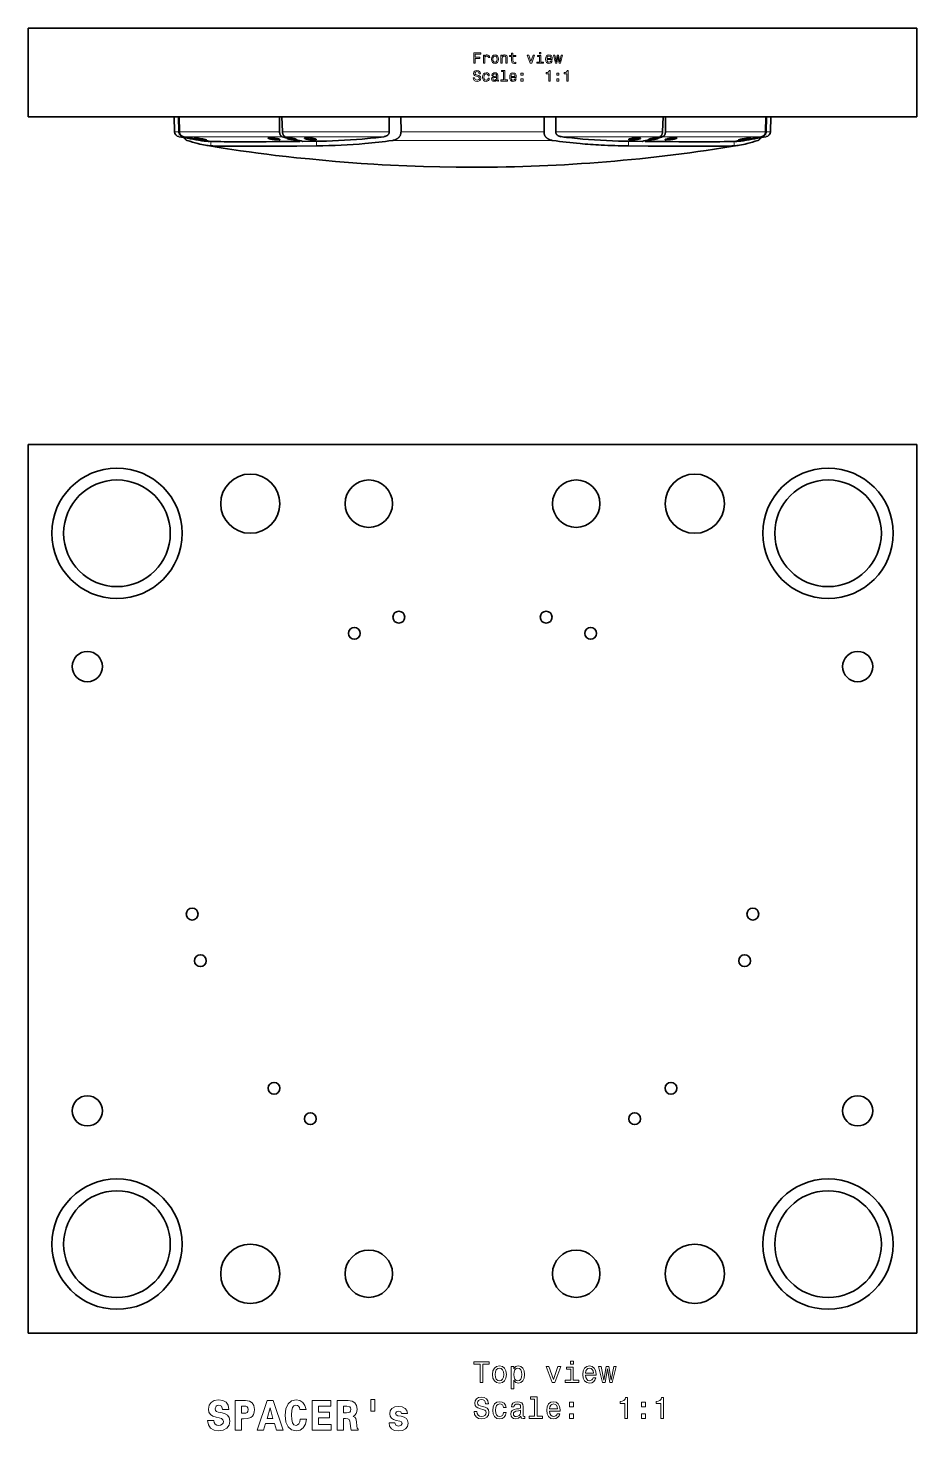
# Model space of a CAD drawing. Extents: x 138 to 926, y 210 to 761.
# Drawn here: x 137.8 to 437.8, y 219.2 to 692.8 of the extents above; entities that cross this region are included whole.
import ezdxf

# ---------------------------------------------------------------- set-up
doc = ezdxf.new("R2010")
doc.units = 0

msp = doc.modelspace()

# ---------------------------------------------------------------- linework, layer by layer
at = {"color": 7, "lineweight": 35}
for p, q in [((137.8, 692.81), (137.8, 662.81)), ((437.8, 692.81), (137.8, 692.81)), ((437.8, 662.81), (437.8, 692.81)), ((137.8, 662.81), (437.8, 662.81)), ((437.8, 552.23), (137.8, 552.23)), ((137.8, 552.23), (137.8, 252.23)), ((437.8, 252.23), (437.8, 552.23)), ((437.8, 252.23), (137.8, 252.23))]:
    msp.add_line(p, q, dxfattribs=at)
at = {"color": 7, "lineweight": 35, "ltscale": 0.126095}
for p, q in [((187.26, 657.77), (187.13, 662.81)), ((388.33, 657.77), (388.46, 662.81))]:
    msp.add_line(p, q, dxfattribs=at)
at = {"color": 7, "lineweight": 35, "ltscale": 0.12608}
for p, q in [((188.68, 657.77), (188.58, 662.81)), ((386.91, 657.77), (387.01, 662.81))]:
    msp.add_line(p, q, dxfattribs=at)
at = {"color": 7, "lineweight": 35, "ltscale": 0.12611}
for p, q in [((188.9, 657.77), (188.75, 662.81)), ((386.69, 657.77), (386.84, 662.81))]:
    msp.add_line(p, q, dxfattribs=at)
at = {"color": 7, "lineweight": 35, "ltscale": 0.126052}
for p, q in [((222.69, 657.77), (222.71, 662.81)), ((352.9, 657.77), (352.88, 662.81))]:
    msp.add_line(p, q, dxfattribs=at)
at = {"color": 7, "lineweight": 35, "ltscale": 0.126138}
for p, q in [((223.66, 657.77), (223.47, 662.81)), ((351.93, 657.77), (352.12, 662.81))]:
    msp.add_line(p, q, dxfattribs=at)
at = {"color": 7, "lineweight": 35, "ltscale": 0.126064}
for p, q in [((259.65, 662.81), (259.72, 657.77)), ((315.94, 662.81), (315.87, 657.77))]:
    msp.add_line(p, q, dxfattribs=at)
at = {"color": 7, "lineweight": 35, "ltscale": 0.126915}
for p, q in [((263.59, 662.81), (263.67, 657.74)), ((312, 662.81), (311.93, 657.74))]:
    msp.add_line(p, q, dxfattribs=at)
at = {"color": 7, "lineweight": 13, "ltscale": 0.035487}
for p, q in [((188.68, 657.77), (187.26, 657.77)), ((388.33, 657.77), (386.91, 657.77))]:
    msp.add_line(p, q, dxfattribs=at)
at = {"color": 7, "lineweight": 13, "ltscale": 0.034782}
for p, q in [((190.05, 656.14), (188.66, 656.14)), ((386.93, 656.14), (385.54, 656.14))]:
    msp.add_line(p, q, dxfattribs=at)
at = {"color": 7, "lineweight": 13, "ltscale": 0.295739}
msp.add_line((200.73, 657.77), (188.9, 657.77), dxfattribs=at)
at = {"color": 7, "lineweight": 13, "ltscale": 0.291412}
for p, q in [((201.94, 656.14), (190.28, 656.14)), ((385.31, 656.14), (373.65, 656.14))]:
    msp.add_line(p, q, dxfattribs=at)
at = {"color": 7, "lineweight": 35, "ltscale": 0.001085}
for p, q in [((192.7, 655.66), (192.7, 655.7)), ((382.89, 655.66), (382.89, 655.7))]:
    msp.add_line(p, q, dxfattribs=at)
at = {"color": 7, "lineweight": 35, "ltscale": 0.001428}
msp.add_line((195.53, 655.15), (195.53, 655.21), dxfattribs=at)
at = {"color": 7, "lineweight": 35, "ltscale": 0.001055}
for p, q in [((199.09, 654.58), (199.09, 654.54)), ((376.51, 654.58), (376.5, 654.54))]:
    msp.add_line(p, q, dxfattribs=at)
at = {"color": 7, "lineweight": 13, "ltscale": 0.037267}
for p, q in [((199.47, 654.53), (199.51, 653.03)), ((376.09, 653.03), (376.12, 654.53))]:
    msp.add_line(p, q, dxfattribs=at)
at = {"color": 7, "lineweight": 13}
for p, q in [((222.69, 657.77), (200.73, 657.77)), ((223.56, 656.14), (201.94, 656.14)), ((259.72, 657.77), (223.66, 657.77)), ((257.9, 656.14), (224.59, 656.14)), ((314.83, 654.86), (260.76, 654.86)), ((311.93, 657.74), (263.67, 657.74)), ((351.93, 657.77), (315.87, 657.77)), ((351, 656.14), (317.69, 656.14)), ((373.65, 656.14), (352.04, 656.14)), ((374.86, 657.77), (352.9, 657.77))]:
    msp.add_line(p, q, dxfattribs=at)
at = {"color": 7, "lineweight": 35, "ltscale": 0.007311}
for p, q in [((225.28, 655.66), (225.28, 655.95)), ((350.32, 655.66), (350.31, 655.95))]:
    msp.add_line(p, q, dxfattribs=at)
at = {"color": 7, "lineweight": 35, "ltscale": 0.010415}
msp.add_line((227.12, 655.15), (227.13, 655.57), dxfattribs=at)
at = {"color": 7, "lineweight": 35, "ltscale": 0.004409}
msp.add_line((228.19, 655.15), (228.19, 655.33), dxfattribs=at)
at = {"color": 7, "lineweight": 35, "ltscale": 0.007123}
for p, q in [((229.46, 654.53), (229.47, 654.81)), ((346.13, 654.53), (346.13, 654.81))]:
    msp.add_line(p, q, dxfattribs=at)
at = {"color": 7, "lineweight": 35, "ltscale": 0.094174}
for p, q in [((234.29, 654.57), (230.53, 654.54)), ((345.07, 654.54), (341.3, 654.57))]:
    msp.add_line(p, q, dxfattribs=at)
at = {"color": 7, "lineweight": 13, "ltscale": 0.038715}
for p, q in [((235.14, 653.03), (235.11, 654.58)), ((340.48, 654.58), (340.45, 653.03))]:
    msp.add_line(p, q, dxfattribs=at)
at = {"color": 7, "lineweight": 35, "ltscale": 0.004407}
msp.add_line((347.4, 655.15), (347.4, 655.33), dxfattribs=at)
at = {"color": 7, "lineweight": 35, "ltscale": 0.010414}
msp.add_line((348.47, 655.15), (348.46, 655.57), dxfattribs=at)
at = {"color": 7, "lineweight": 13, "ltscale": 0.29574}
msp.add_line((386.69, 657.77), (374.86, 657.77), dxfattribs=at)
at = {"color": 7, "lineweight": 35, "ltscale": 0.001427}
msp.add_line((380.06, 655.15), (380.06, 655.21), dxfattribs=at)
at = {"color": 7, "lineweight": 35, "ltscale": 0.025473}
msp.add_line((210.62, 652.89), (211.64, 652.89), dxfattribs=at)
at = {"color": 7, "lineweight": 13}
for points in [[(288.28, 680.96), (288.75, 680.96), (288.75, 682.57), (290.22, 682.57), (290.22, 682.98), (288.75, 682.98), (288.75, 684.03), (290.56, 684.03), (290.56, 684.46), (288.28, 684.46)], [(291.47, 680.96), (291.92, 680.96), (291.92, 682.5), (291.96, 682.88), (292.1, 683.15), (292.32, 683.31), (292.62, 683.36), (292.84, 683.33), (293.01, 683.23), (293.11, 683.05), (293.14, 682.82), (293.59, 682.82), (293.53, 683.23), (293.36, 683.52), (293.09, 683.7), (292.71, 683.76), (292.45, 683.72), (292.23, 683.62), (292.03, 683.45), (291.88, 683.22), (291.88, 683.66), (291.47, 683.66)], [(294.21, 682.31), (294.29, 681.69), (294.52, 681.24), (294.89, 680.96), (295.39, 680.86), (295.87, 680.96), (296.24, 681.23), (296.48, 681.69), (296.56, 682.31), (296.48, 682.92), (296.24, 683.38), (295.87, 683.66), (295.39, 683.76), (294.89, 683.66), (294.52, 683.38), (294.29, 682.92)], [(294.66, 682.31), (294.71, 682.77), (294.85, 683.09), (295.08, 683.3), (295.39, 683.37), (295.69, 683.3), (295.92, 683.1), (296.06, 682.77), (296.11, 682.31), (296.06, 681.85), (295.92, 681.52), (295.69, 681.32), (295.39, 681.25), (295.08, 681.32), (294.85, 681.52), (294.71, 681.85)], [(297.38, 680.96), (297.82, 680.96), (297.82, 682.52), (297.87, 682.88), (298.01, 683.14), (298.24, 683.3), (298.54, 683.36), (298.78, 683.31), (298.94, 683.18), (299.01, 682.95), (299.04, 682.65), (299.04, 680.96), (299.48, 680.96), (299.48, 682.74), (299.46, 683.09), (299.37, 683.39), (299.07, 683.66), (298.61, 683.76), (298.35, 683.73), (298.13, 683.63), (297.95, 683.47), (297.8, 683.25), (297.8, 683.66), (297.38, 683.66)], [(301.01, 683.2), (301.01, 681.84), (301.04, 681.4), (301.18, 681.1), (301.46, 680.92), (301.94, 680.86), (302.47, 680.89), (302.47, 681.27), (302.08, 681.24), (301.74, 681.28), (301.55, 681.41), (301.47, 681.62), (301.45, 681.91), (301.45, 683.2), (302.47, 683.2), (302.47, 683.57), (301.45, 683.57), (301.45, 684.37), (301.01, 684.37), (301.01, 683.57), (300.24, 683.57), (300.24, 683.2)], [(307.3, 680.96), (307.77, 680.96), (308.76, 683.66), (308.3, 683.66), (307.53, 681.48), (306.76, 683.66), (306.29, 683.66)], [(310.88, 681.33), (310.88, 683.57), (309.74, 683.57), (309.74, 683.2), (310.43, 683.2), (310.43, 681.33), (309.53, 681.33), (309.53, 680.96), (311.8, 680.96), (311.8, 681.33)], [(310.89, 684.58), (310.42, 684.58), (310.42, 684.07), (310.89, 684.07)], [(312.95, 682.18), (314.72, 682.18), (314.73, 682.39), (314.65, 682.97), (314.42, 683.4), (314.07, 683.66), (313.6, 683.76), (313.14, 683.66), (312.79, 683.38), (312.56, 682.92), (312.48, 682.31), (312.56, 681.69), (312.78, 681.24), (313.13, 680.96), (313.59, 680.86), (313.98, 680.93), (314.3, 681.1), (314.54, 681.37), (314.68, 681.73), (314.24, 681.73), (314.15, 681.53), (314.02, 681.38), (313.64, 681.26), (313.35, 681.31), (313.14, 681.49), (313, 681.78), (312.95, 682.17)], [(312.95, 682.56), (313, 682.9), (313.14, 683.16), (313.34, 683.32), (313.62, 683.37), (313.88, 683.32), (314.09, 683.16), (314.22, 682.9), (314.26, 682.56)], [(316.23, 680.96), (316.64, 683.26), (317.04, 680.96), (317.46, 680.96), (318.13, 683.66), (317.7, 683.66), (317.25, 681.37), (316.85, 683.66), (316.42, 683.66), (316.02, 681.37), (315.57, 683.66), (315.15, 683.66), (315.81, 680.96)], [(288.52, 676.06), (288.06, 676.06), (288.16, 675.53), (288.41, 675.14), (288.8, 674.9), (289.32, 674.81), (289.84, 674.89), (290.23, 675.12), (290.48, 675.46), (290.57, 675.92), (290.49, 676.34), (290.28, 676.6), (289.94, 676.78), (289.48, 676.91), (289.09, 677.01), (288.83, 677.12), (288.68, 677.28), (288.64, 677.53), (288.68, 677.76), (288.81, 677.93), (289.02, 678.05), (289.29, 678.09), (289.58, 678.04), (289.8, 677.9), (289.94, 677.67), (290.01, 677.37), (290.47, 677.37), (290.47, 677.38), (290.39, 677.85), (290.16, 678.2), (289.78, 678.42), (289.28, 678.5), (288.82, 678.42), (288.47, 678.21), (288.24, 677.89), (288.16, 677.46), (288.23, 677.08), (288.42, 676.83), (288.72, 676.65), (289.14, 676.52), (289.55, 676.41), (289.85, 676.3), (290.04, 676.14), (290.11, 675.87), (290.04, 675.61), (289.89, 675.4), (289.65, 675.28), (289.34, 675.24), (289, 675.29), (288.74, 675.45), (288.57, 675.72)], [(293.03, 676.72), (293.47, 676.72), (293.38, 677.12), (293.16, 677.44), (292.82, 677.64), (292.38, 677.71), (291.9, 677.61), (291.53, 677.33), (291.3, 676.87), (291.22, 676.26), (291.3, 675.65), (291.52, 675.19), (291.88, 674.91), (292.37, 674.81), (292.8, 674.89), (293.14, 675.1), (293.37, 675.43), (293.47, 675.88), (293.05, 675.88), (292.98, 675.6), (292.83, 675.38), (292.63, 675.25), (292.38, 675.21), (292.08, 675.28), (291.86, 675.48), (291.72, 675.81), (291.67, 676.27), (291.72, 676.73), (291.86, 677.05), (292.09, 677.25), (292.38, 677.33), (292.65, 677.28), (292.84, 677.16), (292.98, 676.97)], [(295.95, 675.26), (295.95, 675.25), (295.98, 675.08), (296.05, 674.96), (296.37, 674.86), (296.62, 674.9), (296.62, 675.24), (296.51, 675.23), (296.37, 675.29), (296.34, 675.49), (296.34, 676.9), (296.28, 677.25), (296.11, 677.51), (295.8, 677.66), (295.37, 677.71), (294.94, 677.65), (294.63, 677.48), (294.43, 677.21), (294.37, 676.86), (294.37, 676.83), (294.77, 676.83), (294.8, 677.04), (294.91, 677.19), (295.09, 677.29), (295.35, 677.32), (295.6, 677.3), (295.77, 677.22), (295.88, 677.09), (295.92, 676.91), (295.9, 676.7), (295.81, 676.59), (295.61, 676.54), (295.23, 676.5), (294.8, 676.41), (294.49, 676.25), (294.31, 675.99), (294.26, 675.62), (294.31, 675.29), (294.46, 675.04), (294.71, 674.88), (295.06, 674.83), (295.53, 674.93)], [(298.26, 678.16), (298.26, 675.28), (297.35, 675.28), (297.35, 674.91), (299.61, 674.91), (299.61, 675.28), (298.7, 675.28), (298.7, 678.53), (297.56, 678.53), (297.56, 678.16)], [(300.8, 676.14), (302.58, 676.14), (302.58, 676.34), (302.5, 676.92), (302.28, 677.36), (301.93, 677.62), (301.46, 677.71), (301, 677.61), (300.65, 677.33), (300.42, 676.87), (300.34, 676.27), (300.41, 675.65), (300.64, 675.19), (300.99, 674.91), (301.44, 674.81), (301.84, 674.88), (302.16, 675.05), (302.4, 675.32), (302.53, 675.69), (302.09, 675.69), (302, 675.48), (301.87, 675.33), (301.5, 675.21), (301.21, 675.27), (300.99, 675.44), (300.85, 675.73), (300.8, 676.12)], [(300.8, 676.51), (300.86, 676.86), (300.99, 677.11), (301.2, 677.27), (301.47, 677.33), (301.74, 677.27), (301.95, 677.11), (302.07, 676.86), (302.12, 676.51)], [(304.15, 676.87), (304.84, 676.87), (304.84, 677.62), (304.15, 677.62)], [(313.51, 674.91), (313.97, 674.91), (313.97, 678.43), (313.63, 678.43), (313.54, 678.13), (313.35, 677.92), (313.08, 677.8), (312.69, 677.76), (312.69, 677.4), (313.51, 677.4)], [(316.29, 676.87), (316.99, 676.87), (316.99, 677.62), (316.29, 677.62)], [(319.58, 674.91), (320.04, 674.91), (320.04, 678.43), (319.7, 678.43), (319.61, 678.13), (319.43, 677.92), (319.15, 677.8), (318.77, 677.76), (318.77, 677.4), (319.58, 677.4)], [(295.9, 675.86), (295.84, 675.6), (295.68, 675.39), (295.44, 675.26), (295.14, 675.22), (294.95, 675.24), (294.81, 675.32), (294.73, 675.46), (294.7, 675.66), (294.72, 675.84), (294.8, 675.96), (295.12, 676.1), (295.53, 676.17), (295.9, 676.29)], [(304.15, 674.91), (304.84, 674.91), (304.84, 675.66), (304.15, 675.66)], [(316.29, 674.91), (316.99, 674.91), (316.99, 675.66), (316.29, 675.66)], [(290.37, 235.52), (291.3, 235.52), (291.3, 241.67), (293.41, 241.67), (293.41, 242.52), (288.24, 242.52), (288.24, 241.67), (290.37, 241.67)], [(321.85, 242.76), (320.91, 242.76), (320.91, 241.75), (321.85, 241.75)], [(294.55, 238.22), (294.71, 236.99), (295.18, 236.08), (295.92, 235.52), (296.9, 235.33), (297.88, 235.52), (298.62, 236.07), (299.08, 236.98), (299.25, 238.22), (299.08, 239.45), (298.62, 240.37), (297.88, 240.92), (296.9, 241.13), (295.92, 240.92), (295.18, 240.36), (294.71, 239.45)], [(295.46, 238.23), (295.55, 239.14), (295.83, 239.79), (296.29, 240.2), (296.9, 240.34), (297.51, 240.2), (297.96, 239.8), (298.25, 239.14), (298.35, 238.23), (298.25, 237.31), (297.96, 236.65), (297.51, 236.24), (296.9, 236.11), (296.29, 236.24), (295.83, 236.65), (295.55, 237.31)], [(301.73, 240.1), (301.73, 240.93), (300.84, 240.93), (300.84, 233.42), (301.73, 233.42), (301.73, 236.35), (302.04, 235.87), (302.39, 235.56), (303.28, 235.33), (304.13, 235.52), (304.79, 236.09), (305.23, 237), (305.39, 238.23), (305.23, 239.45), (304.79, 240.36), (304.13, 240.92), (303.28, 241.13), (302.79, 241.07), (302.38, 240.87), (302.03, 240.55)], [(303.13, 236.12), (302.53, 236.25), (302.1, 236.66), (301.83, 237.31), (301.74, 238.23), (301.83, 239.14), (302.1, 239.79), (302.53, 240.19), (303.13, 240.33), (303.67, 240.19), (304.11, 239.78), (304.38, 239.13), (304.48, 238.23), (304.38, 237.32), (304.11, 236.66), (303.67, 236.25)], [(314.66, 235.52), (315.59, 235.52), (317.57, 240.93), (316.65, 240.93), (315.13, 236.57), (313.58, 240.93), (312.65, 240.93)], [(321.82, 236.26), (321.82, 240.75), (319.54, 240.75), (319.54, 240), (320.93, 240), (320.93, 236.26), (319.11, 236.26), (319.11, 235.52), (323.65, 235.52), (323.65, 236.26)], [(325.95, 237.97), (329.5, 237.97), (329.51, 238.38), (329.35, 239.54), (328.91, 240.41), (328.2, 240.93), (327.26, 241.13), (326.35, 240.92), (325.64, 240.36), (325.19, 239.44), (325.02, 238.23), (325.18, 236.99), (325.63, 236.08), (326.33, 235.52), (327.23, 235.33), (328.02, 235.46), (328.67, 235.8), (329.14, 236.35), (329.41, 237.07), (328.53, 237.07), (328.35, 236.67), (328.09, 236.37), (327.34, 236.12), (326.77, 236.23), (326.34, 236.59), (326.05, 237.16), (325.95, 237.94)], [(325.95, 238.72), (326.06, 239.41), (326.34, 239.93), (326.75, 240.24), (327.29, 240.35), (327.83, 240.24), (328.24, 239.93), (328.49, 239.41), (328.59, 238.72)], [(332.53, 235.52), (333.34, 240.12), (334.14, 235.52), (334.99, 235.52), (336.32, 240.93), (335.46, 240.93), (334.57, 236.34), (333.77, 240.93), (332.89, 240.93), (332.1, 236.34), (331.2, 240.93), (330.35, 240.93), (331.68, 235.52)], [(205.59, 226.45), (205.35, 227.82), (204.65, 228.85), (203.54, 229.47), (202.03, 229.7), (200.66, 229.47), (199.61, 228.82), (198.93, 227.82), (198.7, 226.54), (198.86, 225.49), (199.34, 224.71), (200.14, 224.16), (201.3, 223.8), (202.29, 223.57), (203.06, 223.33), (203.53, 222.97), (203.7, 222.38), (203.59, 221.81), (203.29, 221.4), (202.78, 221.12), (202.13, 221.04), (201.5, 221.15), (200.99, 221.48), (200.66, 222.02), (200.53, 222.74), (198.39, 222.74), (198.67, 221.22), (199.42, 220.1), (200.56, 219.41), (202.05, 219.16), (203.67, 219.41), (204.87, 220.06), (205.62, 221.11), (205.88, 222.49), (205.66, 223.7), (205.06, 224.49), (204.09, 225.01), (202.81, 225.36), (201.97, 225.55), (201.38, 225.78), (201.01, 226.12), (200.89, 226.68), (201.23, 227.51), (201.61, 227.74), (202.15, 227.84), (202.65, 227.74), (203.06, 227.48), (203.4, 226.57), (203.4, 226.45)], [(207.72, 229.44), (207.72, 219.44), (209.83, 219.44), (209.83, 223.27), (210.53, 223.27), (211.89, 223.31), (212.95, 223.67), (213.53, 224.15), (213.93, 224.75), (214.15, 225.49), (214.24, 226.4), (214.03, 227.72), (213.47, 228.67), (212.52, 229.24), (211.2, 229.44)], [(210.75, 227.54), (211.33, 227.48), (211.74, 227.29), (212, 226.93), (212.09, 226.35), (211.99, 225.76), (211.73, 225.4), (211.28, 225.22), (210.69, 225.17), (209.83, 225.17), (209.83, 227.54)], [(218.49, 229.44), (215.1, 219.44), (217.22, 219.44), (217.9, 221.73), (220.98, 221.73), (221.69, 219.44), (223.85, 219.44), (220.48, 229.44)], [(229.68, 223.15), (229.51, 222.23), (229.21, 221.57), (228.78, 221.17), (228.24, 221.04), (227.54, 221.25), (227.06, 221.93), (226.77, 223.05), (226.69, 224.62), (226.77, 226.02), (227.08, 227.03), (227.55, 227.64), (228.21, 227.84), (228.69, 227.74), (229.08, 227.48), (229.37, 227.03), (229.55, 226.43), (231.63, 226.43), (231.24, 227.78), (230.5, 228.82), (229.47, 229.48), (228.23, 229.71), (226.7, 229.35), (225.53, 228.34), (224.78, 226.68), (224.52, 224.44), (224.78, 222.17), (225.53, 220.52), (226.7, 219.51), (228.23, 219.16), (229.58, 219.44), (230.66, 220.22), (231.41, 221.47), (231.79, 223.15)], [(233.72, 229.44), (233.72, 219.44), (240.07, 219.44), (240.07, 221.34), (235.79, 221.34), (235.79, 223.63), (239.52, 223.63), (239.52, 225.55), (235.79, 225.55), (235.79, 227.54), (239.96, 227.54), (239.96, 229.44)], [(242.16, 229.44), (242.16, 219.44), (244.27, 219.44), (244.27, 223.4), (244.96, 223.4), (245.74, 223.3), (246.21, 223.01), (246.44, 222.52), (246.54, 221.81), (246.61, 220.79), (246.7, 219.97), (246.87, 219.44), (249.16, 219.44), (249.16, 219.71), (248.83, 220.13), (248.72, 220.86), (248.62, 222.2), (248.39, 223.39), (248.07, 223.77), (247.52, 224.05), (248.13, 224.45), (248.54, 225), (248.78, 225.69), (248.86, 226.56), (248.66, 227.78), (248.08, 228.69), (247.13, 229.24), (245.82, 229.44)], [(244.27, 227.54), (245.37, 227.54), (246.35, 227.32), (246.6, 226.99), (246.69, 226.47), (246.6, 225.88), (246.34, 225.52), (245.91, 225.34), (245.3, 225.3), (244.27, 225.3)], [(254.86, 229.8), (253.5, 229.8), (253.5, 225.86), (254.86, 225.86)], [(263.29, 222.51), (263.85, 222.23), (264.05, 221.71), (263.73, 221.08), (262.81, 220.83), (261.93, 221.12), (261.59, 221.93), (259.63, 221.93), (259.83, 220.75), (260.45, 219.87), (261.44, 219.35), (262.8, 219.16), (264.19, 219.35), (265.22, 219.87), (265.85, 220.71), (266.07, 221.83), (265.91, 222.69), (265.48, 223.36), (264.74, 223.83), (263.7, 224.12), (262.58, 224.31), (262.05, 224.55), (261.84, 225.07), (262.09, 225.58), (262.77, 225.79), (263.56, 225.56), (263.88, 225), (265.85, 225), (265.85, 225.03), (265.63, 226.01), (265.03, 226.77), (264.06, 227.26), (262.8, 227.43), (261.53, 227.26), (260.61, 226.76), (260.03, 225.98), (259.84, 224.97), (259.99, 224.13), (260.42, 223.47), (261.11, 223), (262.06, 222.72)], [(289.24, 225.73), (288.32, 225.73), (288.52, 224.66), (289.03, 223.88), (289.8, 223.4), (290.85, 223.23), (291.89, 223.39), (292.67, 223.84), (293.16, 224.53), (293.34, 225.45), (293.19, 226.28), (292.77, 226.81), (292.08, 227.17), (291.16, 227.43), (290.38, 227.62), (289.86, 227.84), (289.57, 228.16), (289.48, 228.67), (289.57, 229.12), (289.83, 229.47), (290.24, 229.7), (290.79, 229.78), (291.36, 229.68), (291.8, 229.41), (292.09, 228.95), (292.23, 228.34), (293.15, 228.34), (293.15, 228.36), (292.99, 229.3), (292.52, 230.01), (291.77, 230.45), (290.76, 230.61), (289.85, 230.45), (289.15, 230.03), (288.69, 229.38), (288.53, 228.53), (288.66, 227.77), (289.05, 227.26), (289.65, 226.91), (290.48, 226.65), (291.3, 226.42), (291.91, 226.2), (292.28, 225.88), (292.42, 225.35), (292.29, 224.82), (291.98, 224.41), (291.51, 224.16), (290.89, 224.08), (290.21, 224.19), (289.68, 224.51), (289.35, 225.04)], [(298.27, 227.05), (299.14, 227.05), (298.96, 227.85), (298.53, 228.49), (297.85, 228.88), (296.97, 229.03), (296.01, 228.83), (295.27, 228.27), (294.81, 227.35), (294.64, 226.12), (294.8, 224.9), (295.25, 223.99), (295.97, 223.42), (296.94, 223.23), (297.81, 223.38), (298.49, 223.81), (298.95, 224.47), (299.15, 225.36), (298.31, 225.36), (298.15, 224.8), (297.87, 224.37), (297.47, 224.11), (296.97, 224.03), (296.36, 224.16), (295.92, 224.56), (295.64, 225.22), (295.55, 226.15), (295.64, 227.06), (295.93, 227.71), (296.38, 228.11), (296.97, 228.26), (297.5, 228.16), (297.89, 227.93), (298.15, 227.55)], [(304.11, 224.13), (304.11, 224.1), (304.16, 223.76), (304.31, 223.52), (304.94, 223.32), (305.44, 223.4), (305.44, 224.09), (305.23, 224.06), (304.94, 224.19), (304.89, 224.59), (304.89, 227.4), (304.77, 228.11), (304.42, 228.62), (303.8, 228.92), (302.94, 229.03), (302.09, 228.91), (301.46, 228.57), (301.07, 228.03), (300.94, 227.33), (300.94, 227.27), (301.74, 227.27), (301.81, 227.69), (302.03, 227.99), (302.39, 228.18), (302.91, 228.25), (303.4, 228.2), (303.75, 228.04), (303.96, 227.78), (304.03, 227.42), (303.99, 226.99), (303.83, 226.78), (303.43, 226.68), (302.67, 226.6), (301.81, 226.42), (301.19, 226.1), (300.83, 225.59), (300.72, 224.85), (300.82, 224.18), (301.13, 223.69), (301.63, 223.37), (302.33, 223.26), (303.27, 223.47)], [(308.73, 229.92), (308.73, 224.17), (306.9, 224.17), (306.9, 223.42), (311.43, 223.42), (311.43, 224.17), (309.61, 224.17), (309.61, 230.67), (307.33, 230.67), (307.33, 229.92)], [(313.81, 225.88), (317.36, 225.88), (317.37, 226.29), (317.21, 227.45), (316.76, 228.32), (316.06, 228.84), (315.12, 229.03), (314.2, 228.83), (313.5, 228.27), (313.04, 227.35), (312.88, 226.14), (313.03, 224.9), (313.49, 223.99), (314.18, 223.42), (315.09, 223.23), (315.88, 223.36), (316.52, 223.71), (317, 224.25), (317.27, 224.98), (316.39, 224.98), (316.21, 224.57), (315.95, 224.27), (315.2, 224.03), (314.63, 224.14), (314.19, 224.49), (313.91, 225.07), (313.81, 225.85)], [(313.81, 226.62), (313.92, 227.32), (314.19, 227.83), (314.61, 228.14), (315.15, 228.26), (315.68, 228.14), (316.1, 227.83), (316.35, 227.32), (316.44, 226.62)], [(320.5, 227.34), (321.89, 227.34), (321.89, 228.84), (320.5, 228.84)], [(339.23, 223.42), (340.14, 223.42), (340.14, 230.47), (339.46, 230.47), (339.28, 229.86), (338.91, 229.45), (338.36, 229.2), (337.59, 229.12), (337.59, 228.41), (339.23, 228.41)], [(344.78, 227.34), (346.18, 227.34), (346.18, 228.84), (344.78, 228.84)], [(351.37, 223.42), (352.29, 223.42), (352.29, 230.47), (351.6, 230.47), (351.42, 229.86), (351.06, 229.45), (350.5, 229.2), (349.74, 229.12), (349.74, 228.41), (351.37, 228.41)], [(219.47, 226.94), (220.46, 223.41), (218.44, 223.41)], [(304, 225.32), (303.88, 224.8), (303.56, 224.39), (303.08, 224.13), (302.48, 224.04), (302.1, 224.09), (301.83, 224.25), (301.65, 224.53), (301.6, 224.93), (301.64, 225.28), (301.81, 225.53), (302.45, 225.81), (303.27, 225.94), (304, 226.18)], [(320.5, 223.42), (321.89, 223.42), (321.89, 224.93), (320.5, 224.93)], [(344.78, 223.42), (346.18, 223.42), (346.18, 224.93), (344.78, 224.93)]]:
    msp.add_lwpolyline(points, close=True, dxfattribs=at)
at = {"color": 7, "lineweight": 35}
for points in [[(190.05, 656.14), (189.95, 656.17), (189.85, 656.2), (189.75, 656.23), (189.65, 656.27), (189.56, 656.32), (189.47, 656.37), (189.38, 656.43), (189.3, 656.5), (189.22, 656.57), (189.14, 656.64), (189.07, 656.72), (189.01, 656.8), (188.95, 656.89), (188.9, 656.98), (188.85, 657.07), (188.81, 657.17), (188.77, 657.27), (188.74, 657.37), (188.72, 657.47), (188.7, 657.57), (188.69, 657.67), (188.68, 657.77)], [(190.28, 656.14), (190.18, 656.17), (190.08, 656.2), (189.98, 656.23), (189.88, 656.27), (189.79, 656.32), (189.7, 656.37), (189.61, 656.43), (189.53, 656.5), (189.45, 656.57), (189.37, 656.64), (189.3, 656.72), (189.24, 656.8), (189.18, 656.89), (189.12, 656.98), (189.07, 657.07), (189.03, 657.17), (188.99, 657.27), (188.96, 657.37), (188.94, 657.47), (188.92, 657.57), (188.91, 657.67), (188.9, 657.77)], [(190.51, 655.81), (190.58, 655.68), (190.65, 655.56), (190.73, 655.45), (190.77, 655.39), (190.81, 655.34), (190.85, 655.29), (190.89, 655.24), (190.97, 655.17), (191.05, 655.1), (191.13, 655.04), (191.21, 654.98), (191.29, 654.94), (191.38, 654.9), (191.46, 654.86)], [(193.18, 655.44), (192.51, 655.55), (192.08, 655.62), (191.63, 655.7), (191.36, 655.74), (191.24, 655.75), (191.2, 655.75), (191.18, 655.75), (191.18, 655.75), (191.18, 655.75), (191.18, 655.75), (191.18, 655.75)], [(191.18, 655.75), (191.18, 655.75), (191.18, 655.75), (191.19, 655.75), (191.2, 655.75), (191.24, 655.74), (191.35, 655.71), (191.52, 655.68), (191.79, 655.63), (192.2, 655.55), (192.77, 655.44), (193.18, 655.37)], [(193.44, 655.5), (193.18, 655.55), (192.95, 655.6), (192.78, 655.64), (192.7, 655.66)], [(192.94, 655.66), (193.21, 655.62), (193.56, 655.56), (194.14, 655.47), (194.66, 655.38), (195.04, 655.31)], [(193.18, 655.44), (193.81, 655.32), (194.28, 655.24), (194.66, 655.17), (194.9, 655.12), (195.05, 655.09), (195.14, 655.07), (195.17, 655.06), (195.18, 655.05), (195.18, 655.05), (195.18, 655.05), (195.18, 655.05)], [(195.18, 655.05), (195.18, 655.05), (195.18, 655.05), (195.18, 655.05), (195.18, 655.05), (195.17, 655.05), (195.13, 655.06), (194.98, 655.08), (194.7, 655.12), (194.23, 655.19), (193.85, 655.26), (193.18, 655.37)], [(193.44, 655.5), (193.66, 655.46), (194.13, 655.37), (194.61, 655.29), (195.13, 655.21), (195.4, 655.17), (195.53, 655.15)], [(193.96, 655.74), (193.96, 655.74), (193.96, 655.75), (193.96, 655.75), (193.98, 655.75), (194.01, 655.75), (194.06, 655.75), (194.12, 655.75), (194.21, 655.74), (194.32, 655.73), (194.61, 655.7), (194.87, 655.66), (195.21, 655.61), (195.45, 655.58), (195.75, 655.53), (196.13, 655.46), (196.64, 655.37)], [(195.27, 655.44), (194.96, 655.5), (194.72, 655.54), (194.55, 655.58), (194.3, 655.64), (194.13, 655.68), (194.03, 655.71), (194, 655.72), (193.97, 655.73), (193.96, 655.74), (193.96, 655.74), (193.96, 655.74), (193.96, 655.74)], [(195.27, 655.44), (195.84, 655.33), (196.28, 655.26), (196.59, 655.21), (196.83, 655.18), (197.08, 655.14), (197.29, 655.11), (197.59, 655.07), (197.7, 655.06), (197.79, 655.06), (197.86, 655.05), (197.91, 655.05), (197.94, 655.05), (197.95, 655.06), (197.96, 655.06), (197.96, 655.06), (197.96, 655.06)], [(197.96, 655.06), (197.96, 655.06), (197.96, 655.07), (197.95, 655.07), (197.95, 655.08), (197.93, 655.09), (197.89, 655.1), (197.8, 655.13), (197.65, 655.16), (197.51, 655.2), (197.32, 655.24), (197.16, 655.27), (196.93, 655.32), (196.64, 655.37)], [(210.48, 654.43), (209.02, 654.43), (207.64, 654.43), (206.33, 654.43), (205.09, 654.44), (203.94, 654.45), (202.86, 654.46), (201.55, 654.48), (200.39, 654.5), (199.39, 654.53)], [(229.46, 654.53), (225.9, 654.5), (222.49, 654.47), (218.17, 654.45), (214.15, 654.43), (210.48, 654.43)], [(220.82, 655.65), (220.51, 655.69), (220.24, 655.71), (219.99, 655.73), (219.77, 655.75), (219.57, 655.75), (219.38, 655.76), (219.22, 655.75), (219.09, 655.74), (219.04, 655.74), (218.99, 655.73), (218.94, 655.72), (218.9, 655.71), (218.88, 655.7), (218.86, 655.69), (218.84, 655.68), (218.83, 655.67), (218.83, 655.66), (218.82, 655.65)], [(218.82, 655.65), (218.83, 655.63), (218.84, 655.62), (218.87, 655.6), (218.9, 655.57), (218.96, 655.54), (219.02, 655.52), (219.11, 655.49), (219.24, 655.45), (219.41, 655.4), (219.52, 655.38), (219.68, 655.34), (219.83, 655.31), (220.05, 655.27), (220.24, 655.24), (220.42, 655.21), (220.63, 655.18), (220.82, 655.15)], [(220.82, 655.65), (221.11, 655.62), (221.42, 655.57), (221.6, 655.54), (221.8, 655.5), (221.92, 655.48), (222.05, 655.45), (222.18, 655.42), (222.38, 655.37), (222.53, 655.32), (222.6, 655.3), (222.65, 655.28), (222.69, 655.26), (222.73, 655.24), (222.78, 655.21), (222.81, 655.19), (222.82, 655.17), (222.82, 655.16), (222.82, 655.16)], [(222.82, 655.16), (222.82, 655.14), (222.81, 655.13), (222.8, 655.12), (222.79, 655.11), (222.77, 655.11), (222.75, 655.1), (222.71, 655.09), (222.66, 655.08), (222.61, 655.07), (222.56, 655.06), (222.43, 655.06), (222.34, 655.05), (222.25, 655.05), (222.04, 655.05), (221.79, 655.07), (221.52, 655.08), (221.21, 655.11), (221.03, 655.13), (220.82, 655.15)], [(223.56, 656.14), (223.52, 656.16), (223.48, 656.17), (223.44, 656.19), (223.41, 656.2), (223.34, 656.25), (223.27, 656.29), (223.2, 656.35), (223.14, 656.42), (223.08, 656.49), (223.02, 656.57), (222.98, 656.63), (222.94, 656.7), (222.91, 656.77), (222.88, 656.82), (222.86, 656.88), (222.81, 656.99), (222.78, 657.12), (222.75, 657.24), (222.72, 657.37), (222.71, 657.5), (222.7, 657.64), (222.69, 657.77)], [(224.59, 656.14), (224.55, 656.16), (224.51, 656.17), (224.48, 656.19), (224.44, 656.2), (224.37, 656.25), (224.3, 656.29), (224.23, 656.35), (224.16, 656.42), (224.1, 656.49), (224.04, 656.57), (224, 656.61), (223.97, 656.66), (223.94, 656.71), (223.91, 656.77), (223.86, 656.88), (223.81, 656.99), (223.77, 657.12), (223.74, 657.24), (223.71, 657.37), (223.68, 657.5), (223.67, 657.64), (223.66, 657.77)], [(225.28, 655.66), (225.24, 655.65), (225.2, 655.64), (225.18, 655.63), (225.15, 655.62), (225.14, 655.61), (225.14, 655.6), (225.13, 655.59), (225.13, 655.58)], [(225.13, 655.58), (225.13, 655.57), (225.14, 655.56), (225.15, 655.54), (225.17, 655.53), (225.19, 655.52), (225.22, 655.5), (225.29, 655.47), (225.37, 655.44), (225.47, 655.41), (225.59, 655.38), (225.72, 655.35), (225.86, 655.32), (226.01, 655.29)], [(227.46, 655.51), (227.68, 655.47), (227.79, 655.44), (227.89, 655.42), (228.01, 655.39), (228.11, 655.35), (228.2, 655.32), (228.23, 655.31), (228.28, 655.28), (228.3, 655.27), (228.31, 655.25), (228.32, 655.24), (228.33, 655.23), (228.33, 655.22)], [(228.33, 655.22), (228.33, 655.21), (228.31, 655.19), (228.3, 655.18), (228.28, 655.17), (228.25, 655.16), (228.19, 655.15)], [(231.07, 655.61), (231.07, 655.59), (231.08, 655.58), (231.1, 655.56), (231.12, 655.54), (231.16, 655.51), (231.21, 655.49), (231.29, 655.45), (231.4, 655.41), (231.53, 655.38), (231.66, 655.34), (231.76, 655.32), (231.95, 655.28), (232.12, 655.25), (232.27, 655.22), (232.41, 655.2), (232.6, 655.17), (232.78, 655.15), (232.95, 655.13), (233.11, 655.11), (233.4, 655.09), (233.68, 655.07), (233.93, 655.06), (234.17, 655.05), (234.38, 655.05), (234.49, 655.06), (234.59, 655.06), (234.67, 655.07), (234.74, 655.08), (234.81, 655.09), (234.87, 655.1), (234.92, 655.11), (234.97, 655.12), (235.01, 655.14), (235.02, 655.14), (235.04, 655.15)], [(231.1, 655.65), (231.13, 655.67), (231.15, 655.68), (231.18, 655.69), (231.21, 655.7), (231.26, 655.71), (231.32, 655.72), (231.39, 655.73), (231.47, 655.74), (231.56, 655.74), (231.66, 655.75), (231.84, 655.75), (232.05, 655.75), (232.27, 655.75), (232.5, 655.74), (232.76, 655.72), (233.07, 655.69), (233.24, 655.67), (233.42, 655.65), (233.6, 655.63), (233.79, 655.6), (233.93, 655.58), (234.09, 655.55), (234.25, 655.52), (234.38, 655.49), (234.52, 655.45), (234.67, 655.41), (234.81, 655.37), (234.91, 655.33), (234.97, 655.3), (235, 655.28), (235.02, 655.27), (235.04, 655.25), (235.05, 655.24), (235.06, 655.23), (235.07, 655.22), (235.07, 655.21), (235.07, 655.2)], [(259.72, 657.77), (259.72, 657.69), (259.71, 657.6), (259.7, 657.52), (259.68, 657.43), (259.66, 657.35), (259.63, 657.27), (259.61, 657.22), (259.58, 657.17), (259.56, 657.12), (259.53, 657.08), (259.47, 656.99), (259.41, 656.9), (259.34, 656.82), (259.26, 656.74), (259.18, 656.66), (259.09, 656.59), (258.99, 656.53), (258.89, 656.47), (258.8, 656.41), (258.7, 656.37), (258.6, 656.32), (258.5, 656.29), (258.43, 656.26), (258.36, 656.24), (258.29, 656.22), (258.21, 656.2), (258.14, 656.18), (258.06, 656.17), (257.98, 656.16), (257.9, 656.14)], [(263.67, 657.74), (263.66, 657.6), (263.66, 657.47), (263.64, 657.34), (263.62, 657.21), (263.59, 657.07), (263.55, 656.94), (263.51, 656.82), (263.46, 656.69), (263.4, 656.57), (263.33, 656.44), (263.26, 656.33), (263.18, 656.21), (263.1, 656.1), (263.01, 656), (262.92, 655.89), (262.82, 655.8), (262.72, 655.7), (262.61, 655.61), (262.49, 655.53), (262.39, 655.46), (262.28, 655.39), (262.17, 655.32), (262.06, 655.26), (261.98, 655.22), (261.9, 655.19), (261.82, 655.15), (261.74, 655.12), (261.58, 655.06), (261.42, 655.01), (261.26, 654.96), (261.1, 654.93), (260.93, 654.89), (260.76, 654.86)], [(311.93, 657.74), (311.93, 657.6), (311.94, 657.47), (311.95, 657.34), (311.97, 657.21), (312, 657.07), (312.04, 656.94), (312.08, 656.82), (312.14, 656.69), (312.19, 656.57), (312.26, 656.44), (312.33, 656.33), (312.41, 656.21), (312.49, 656.1), (312.58, 656), (312.67, 655.89), (312.77, 655.8), (312.87, 655.7), (312.98, 655.61), (313.1, 655.53), (313.2, 655.46), (313.31, 655.39), (313.42, 655.32), (313.53, 655.26), (313.61, 655.22), (313.69, 655.19), (313.77, 655.15), (313.85, 655.12), (314.01, 655.06), (314.17, 655.01), (314.33, 654.96), (314.5, 654.93), (314.66, 654.89), (314.83, 654.86)], [(317.69, 656.14), (317.54, 656.17), (317.46, 656.18), (317.39, 656.2), (317.28, 656.23), (317.17, 656.26), (317.06, 656.3), (316.96, 656.34), (316.84, 656.39), (316.74, 656.45), (316.63, 656.51), (316.53, 656.57), (316.44, 656.64), (316.35, 656.72), (316.27, 656.8), (316.2, 656.88), (316.16, 656.93), (316.13, 656.97), (316.1, 657.02), (316.07, 657.06), (316.02, 657.14), (315.98, 657.22), (315.95, 657.31), (315.92, 657.39), (315.9, 657.47), (315.88, 657.56), (315.88, 657.63), (315.87, 657.7), (315.87, 657.77)], [(344.25, 655.44), (344.18, 655.41), (344.09, 655.38), (343.99, 655.36), (343.9, 655.34), (343.79, 655.31), (343.58, 655.27), (343.41, 655.24), (343.26, 655.21), (343.12, 655.19), (342.95, 655.17), (342.79, 655.15), (342.61, 655.13), (342.44, 655.11), (342.15, 655.08), (341.87, 655.07), (341.61, 655.06), (341.38, 655.05), (341.17, 655.05), (341.07, 655.06), (340.97, 655.06), (340.89, 655.07), (340.81, 655.08), (340.74, 655.09), (340.67, 655.11), (340.61, 655.12), (340.59, 655.13), (340.57, 655.14), (340.54, 655.16), (340.53, 655.17), (340.53, 655.18), (340.52, 655.19), (340.52, 655.2)], [(344.52, 655.61), (344.52, 655.62), (344.51, 655.63), (344.5, 655.65), (344.49, 655.66), (344.46, 655.67), (344.44, 655.68), (344.4, 655.69), (344.36, 655.7), (344.31, 655.71), (344.26, 655.72), (344.14, 655.74), (344.06, 655.74), (343.97, 655.75), (343.77, 655.75), (343.56, 655.75), (343.33, 655.75), (343.08, 655.74), (342.81, 655.72), (342.51, 655.69), (342.34, 655.67), (342.16, 655.65), (342, 655.63), (341.83, 655.6), (341.62, 655.57), (341.4, 655.53), (341.26, 655.5), (341.11, 655.46), (341.03, 655.44), (340.94, 655.42), (340.86, 655.4), (340.79, 655.37)], [(365.12, 654.43), (361.44, 654.43), (357.43, 654.45), (353.11, 654.47), (349.69, 654.5), (346.13, 654.53)], [(348.06, 655.5), (347.92, 655.47), (347.72, 655.43), (347.64, 655.4), (347.56, 655.38), (347.47, 655.35), (347.39, 655.32), (347.33, 655.29), (347.31, 655.28), (347.29, 655.26), (347.28, 655.25), (347.27, 655.24), (347.26, 655.23), (347.26, 655.22)], [(347.26, 655.22), (347.26, 655.21), (347.26, 655.21), (347.28, 655.19), (347.3, 655.18), (347.32, 655.17), (347.34, 655.16), (347.4, 655.15)], [(350.46, 655.58), (350.46, 655.57), (350.46, 655.57), (350.45, 655.56), (350.44, 655.55), (350.41, 655.52), (350.38, 655.51), (350.35, 655.49), (350.31, 655.47), (350.26, 655.45), (350.16, 655.42), (350.05, 655.39), (349.93, 655.36), (349.8, 655.33), (349.66, 655.31)], [(350.32, 655.66), (350.37, 655.64), (350.4, 655.63), (350.42, 655.63), (350.44, 655.61), (350.45, 655.61), (350.46, 655.6), (350.46, 655.59), (350.46, 655.58)], [(351, 656.14), (351.04, 656.16), (351.08, 656.17), (351.11, 656.19), (351.15, 656.2), (351.23, 656.25), (351.3, 656.29), (351.36, 656.35), (351.43, 656.42), (351.49, 656.49), (351.55, 656.57), (351.59, 656.61), (351.62, 656.66), (351.65, 656.71), (351.68, 656.77), (351.73, 656.88), (351.78, 656.99), (351.82, 657.12), (351.86, 657.24), (351.88, 657.37), (351.91, 657.5), (351.92, 657.64), (351.93, 657.77)], [(352.04, 656.14), (352.07, 656.16), (352.11, 656.17), (352.15, 656.19), (352.18, 656.2), (352.25, 656.25), (352.32, 656.29), (352.39, 656.35), (352.45, 656.42), (352.51, 656.49), (352.57, 656.57), (352.61, 656.63), (352.65, 656.7), (352.69, 656.77), (352.71, 656.82), (352.73, 656.88), (352.78, 656.99), (352.82, 657.12), (352.85, 657.24), (352.87, 657.37), (352.89, 657.5), (352.9, 657.64), (352.9, 657.77)], [(352.77, 655.16), (352.77, 655.14), (352.78, 655.13), (352.79, 655.12), (352.81, 655.11), (352.84, 655.1), (352.87, 655.09), (352.92, 655.08), (352.97, 655.07), (353.03, 655.06), (353.1, 655.06), (353.26, 655.05), (353.46, 655.05), (353.69, 655.06), (353.94, 655.07), (354.23, 655.1), (354.56, 655.13), (354.79, 655.16), (355.05, 655.19), (355.25, 655.22), (355.47, 655.26), (355.7, 655.3), (355.83, 655.33), (356.05, 655.37)], [(353.48, 655.44), (353.65, 655.47), (353.8, 655.5), (353.94, 655.53), (354.13, 655.56), (354.31, 655.59), (354.63, 655.63), (354.91, 655.67), (355.08, 655.69), (355.25, 655.7), (355.54, 655.73), (355.81, 655.75), (356.04, 655.75), (356.25, 655.75), (356.35, 655.75), (356.43, 655.75), (356.5, 655.74), (356.56, 655.74), (356.61, 655.73), (356.66, 655.72), (356.69, 655.71), (356.72, 655.7), (356.74, 655.69), (356.75, 655.68), (356.76, 655.67), (356.77, 655.65)], [(356.77, 655.65), (356.77, 655.64), (356.76, 655.63), (356.75, 655.62), (356.73, 655.6), (356.69, 655.57), (356.63, 655.54), (356.54, 655.51), (356.44, 655.47), (356.28, 655.43), (356.18, 655.4), (356.05, 655.37)], [(376.2, 654.53), (375.2, 654.5), (374.04, 654.48), (372.74, 654.46), (371.28, 654.45), (369.68, 654.44), (367.95, 654.43), (366.57, 654.43), (365.12, 654.43)], [(381.36, 655.65), (381.23, 655.62), (381.05, 655.58), (380.82, 655.53), (380.42, 655.45), (379.95, 655.37), (379.68, 655.32), (379.45, 655.28), (379.14, 655.23), (378.68, 655.16), (378.32, 655.11), (378.06, 655.08), (377.87, 655.06), (377.78, 655.05), (377.71, 655.05), (377.68, 655.05), (377.66, 655.05), (377.64, 655.06), (377.64, 655.06), (377.63, 655.06), (377.63, 655.06)], [(377.63, 655.06), (377.63, 655.07), (377.64, 655.07), (377.64, 655.08), (377.66, 655.08), (377.69, 655.09), (377.74, 655.11), (377.81, 655.13), (377.9, 655.15)], [(381.63, 655.74), (381.63, 655.74), (381.63, 655.75), (381.63, 655.75), (381.61, 655.75), (381.58, 655.75), (381.54, 655.75), (381.48, 655.75), (381.39, 655.75), (381.29, 655.74), (381.01, 655.7), (380.68, 655.66), (380.23, 655.59), (379.74, 655.51), (379.42, 655.46), (378.96, 655.37), (378.64, 655.31), (378.31, 655.25), (378.06, 655.19), (377.9, 655.15)], [(382.23, 655.51), (381.77, 655.43), (381.27, 655.34), (380.68, 655.24), (380.38, 655.2), (380.06, 655.15)], [(383.69, 655.65), (383.06, 655.55), (382.29, 655.41), (381.57, 655.28), (381.2, 655.22), (380.94, 655.17), (380.63, 655.11), (380.47, 655.07), (380.42, 655.06), (380.41, 655.05), (380.41, 655.05), (380.41, 655.05), (380.41, 655.05), (380.41, 655.05)], [(380.41, 655.05), (380.41, 655.05), (380.41, 655.05), (380.41, 655.05), (380.41, 655.05), (380.43, 655.05), (380.47, 655.06), (380.55, 655.07), (380.66, 655.08), (381.12, 655.15)], [(382.66, 655.66), (382.51, 655.64), (382.14, 655.58), (381.69, 655.51), (381.32, 655.45), (380.71, 655.34), (380.48, 655.29)], [(384.41, 655.75), (384.41, 655.75), (384.41, 655.75), (384.41, 655.75), (384.4, 655.75), (384.39, 655.74), (384.33, 655.73), (384.21, 655.71), (383.78, 655.62), (383.41, 655.55), (382.7, 655.42), (381.99, 655.3), (381.69, 655.25), (381.12, 655.15)], [(383.69, 655.65), (384.11, 655.72), (384.24, 655.74), (384.34, 655.75), (384.39, 655.75), (384.41, 655.75), (384.41, 655.75), (384.41, 655.75), (384.41, 655.75), (384.41, 655.75)], [(385.08, 655.81), (385.02, 655.68), (384.94, 655.56), (384.87, 655.45), (384.82, 655.39), (384.78, 655.34), (384.74, 655.29), (384.7, 655.24), (384.62, 655.17), (384.54, 655.1), (384.46, 655.04), (384.38, 654.98), (384.3, 654.94), (384.21, 654.9), (384.13, 654.86)], [(385.31, 656.14), (385.41, 656.17), (385.51, 656.2), (385.61, 656.23), (385.71, 656.27), (385.8, 656.32), (385.89, 656.37), (385.98, 656.43), (386.06, 656.5), (386.14, 656.57), (386.22, 656.64), (386.29, 656.72), (386.35, 656.8), (386.41, 656.89), (386.47, 656.98), (386.52, 657.07), (386.56, 657.17), (386.6, 657.27), (386.63, 657.37), (386.65, 657.47), (386.67, 657.57), (386.68, 657.67), (386.69, 657.77)], [(385.54, 656.14), (385.65, 656.17), (385.75, 656.2), (385.84, 656.23), (385.94, 656.27), (386.03, 656.32), (386.12, 656.37), (386.21, 656.43), (386.29, 656.5), (386.37, 656.57), (386.45, 656.64), (386.52, 656.72), (386.58, 656.8), (386.64, 656.89), (386.69, 656.98), (386.74, 657.07), (386.79, 657.17), (386.82, 657.27), (386.85, 657.37), (386.87, 657.47), (386.89, 657.57), (386.9, 657.67), (386.91, 657.77)], [(287.8, 645.81), (285.03, 645.82), (282.27, 645.85), (276.74, 645.95), (271.22, 646.09), (265.65, 646.28), (260.08, 646.52), (257.29, 646.66), (254.51, 646.82), (250.2, 647.11), (245.89, 647.44), (241.53, 647.8), (237.17, 648.2), (232.81, 648.61), (228.45, 649.05), (224.9, 649.43), (221.34, 649.84), (218.38, 650.21), (215.42, 650.59), (212.47, 650.99), (209.51, 651.41), (203.61, 652.29), (197.72, 653.24)], [(199.51, 653.03), (199.83, 653.02), (200.2, 653.01), (201.04, 652.98), (202.01, 652.96), (203.13, 652.94), (204.38, 652.92), (205.76, 652.91), (206.88, 652.9), (208.06, 652.9), (210.62, 652.89)], [(211.64, 652.89), (214.08, 652.89), (216.69, 652.9), (222.34, 652.93), (228.52, 652.97), (235.14, 653.03)], [(340.45, 653.03), (347.07, 652.97), (353.25, 652.93), (358.9, 652.9), (361.51, 652.89), (363.95, 652.89)], [(363.95, 652.89), (366.76, 652.89), (368.06, 652.9), (369.28, 652.9), (370.79, 652.92), (372.16, 652.93), (373.38, 652.95), (374.44, 652.98), (375.35, 653), (375.74, 653.02), (376.09, 653.03)]]:
    msp.add_lwpolyline(points, dxfattribs=at)
for centre, radius in [((167.8, 522.23), 22), ((167.8, 522.23), 18), ((212.8, 532.23), 10), ((252.8, 532.23), 8), ((322.8, 532.23), 8), ((362.8, 532.23), 10), ((407.8, 522.23), 22), ((407.8, 522.23), 18), ((262.93, 493.92), 2), ((312.66, 493.92), 2), ((247.91, 488.45), 2), ((327.68, 488.45), 2), ((157.8, 477.23), 5.1), ((417.8, 477.23), 5.1), ((193.18, 393.66), 2), ((382.41, 393.66), 2), ((195.96, 377.92), 2), ((379.63, 377.92), 2), ((220.82, 334.85), 2), ((354.77, 334.85), 2), ((157.8, 327.23), 5.1), ((417.8, 327.23), 5.1), ((233.07, 324.58), 2), ((342.52, 324.58), 2), ((167.8, 282.23), 22), ((407.8, 282.23), 22), ((167.8, 282.23), 18), ((407.8, 282.23), 18), ((212.8, 272.23), 10), ((252.8, 272.23), 8), ((322.8, 272.23), 8), ((362.8, 272.23), 10)]:
    msp.add_circle(centre, radius, dxfattribs=at)
for centre, radius, start, end in [((188.96, 657.82), 1.7, 181.5, 259.5907), ((287.8, 1195.81), 548.7, 259.5907, 260.4066), ((287.61, 1178.77), 531.65, 259.4255, 259.7157), ((288.16, 1181.34), 534.24, 259.443, 259.7323), ((210.41, 712.89), 61.04, 251.9134, 255.4424), ((192.86, 643.07), 12.43, 76.4252, 79.9042), ((203.16, 684.8), 32.02, 255.3776, 260.2261), ((287.61, 1178.76), 531.64, 260.0263, 260.4149), ((288.13, 1181.18), 534.07, 260.0419, 260.4356), ((199.11, 670.43), 15.88, 259.9903, 266.6419), ((200.88, 709.98), 55.47, 267.2113, 268.1472), ((289.42, 885.3), 238.44, 253.9641, 254.3937), ((291.84, 892.82), 246.05, 254.1376, 254.5583), ((228.02, 666.58), 11.46, 259.9045, 265.513), ((225.44, 644.22), 11.47, 79.9008, 85.5769), ((288.99, 883.72), 236.8, 254.8544, 255.4417), ((291.29, 890.79), 243.94, 255.0097, 255.5763), ((231.13, 655.6), 0.0603, 118.818, 173.9511), ((235.01, 655.21), 0.0602, 298.7831, 353.9379), ((235.24, 830.64), 175.97, 274.9984, 277.399), ((236.4, 827.61), 174.45, 274.9645, 278.0245), ((339.19, 827.61), 174.45, 261.9755, 265.0355), ((340.35, 830.64), 175.96, 262.601, 265.0016), ((341.4, 852.04), 198.98, 265.0082, 267.0618), ((284.3, 890.79), 243.94, 284.4237, 284.9903), ((286.6, 883.72), 236.8, 284.5583, 285.1456), ((350.13, 644.32), 11.37, 94.3985, 100.5114), ((347.58, 666.53), 11.41, 274.48, 280.4983), ((283.75, 892.82), 246.05, 285.4417, 285.8624), ((286.17, 885.31), 238.44, 285.6063, 286.0359), ((287.46, 1181.18), 534.07, 279.5644, 279.9581), ((287.98, 1178.76), 531.64, 279.5851, 279.9737), ((374.71, 709.98), 55.47, 271.8528, 272.7887), ((376.48, 670.43), 15.88, 273.358, 280.0096), ((372.44, 684.8), 32.02, 279.7739, 284.6224), ((287.8, 1195.81), 548.7, 279.5935, 280.4093), ((382.52, 644.04), 11.44, 100.2724, 103.6822), ((365.18, 712.89), 61.04, 284.5576, 288.0866), ((380.24, 666.51), 11.17, 280.2444, 283.7568), ((287.43, 1181.34), 534.24, 280.2677, 280.557), ((287.98, 1178.77), 531.65, 280.2843, 280.5745), ((386.63, 657.82), 1.7, 280.4093, 358.5), ((200.42, 668.86), 15.85, 260.1762, 266.6763), ((287.8, 1195.81), 550, 270, 279.4261), ((342.61, 875.85), 222.83, 267.0665, 269.4461), ((375.17, 668.86), 15.85, 273.3237, 279.8238)]:
    msp.add_arc(centre, radius, start, end, dxfattribs=at)
for centre, major_axis, ratio, start_param, end_param in [((103.46, 782.8), (214.86, -92.44), 0.413644, 5.531366, 5.628204), ((-147.33, 1014.09), (470.74, -326.5), 0.327519, 5.850338, 5.908094), ((469.33, 780.24), (211.91, 89.92), 0.414362, 3.803195, 3.901013), ((342.52, 655.4), (2, 0.21), 0.14212, 2.603384, 3.126958), ((342.52, 655.4), (2, 0.21), 0.142322, 5.744655, 6.268528), ((354.77, 655.4), (2, 0.25), 0.122674, 2.253673, 3.126235), ((379.64, 655.4), (2, 0.34), 0.043792, 5.751549, 6.275774)]:
    msp.add_ellipse(centre, major_axis=major_axis, ratio=ratio, start_param=start_param, end_param=end_param, dxfattribs=at)

doc.saveas('drawing.dxf')
